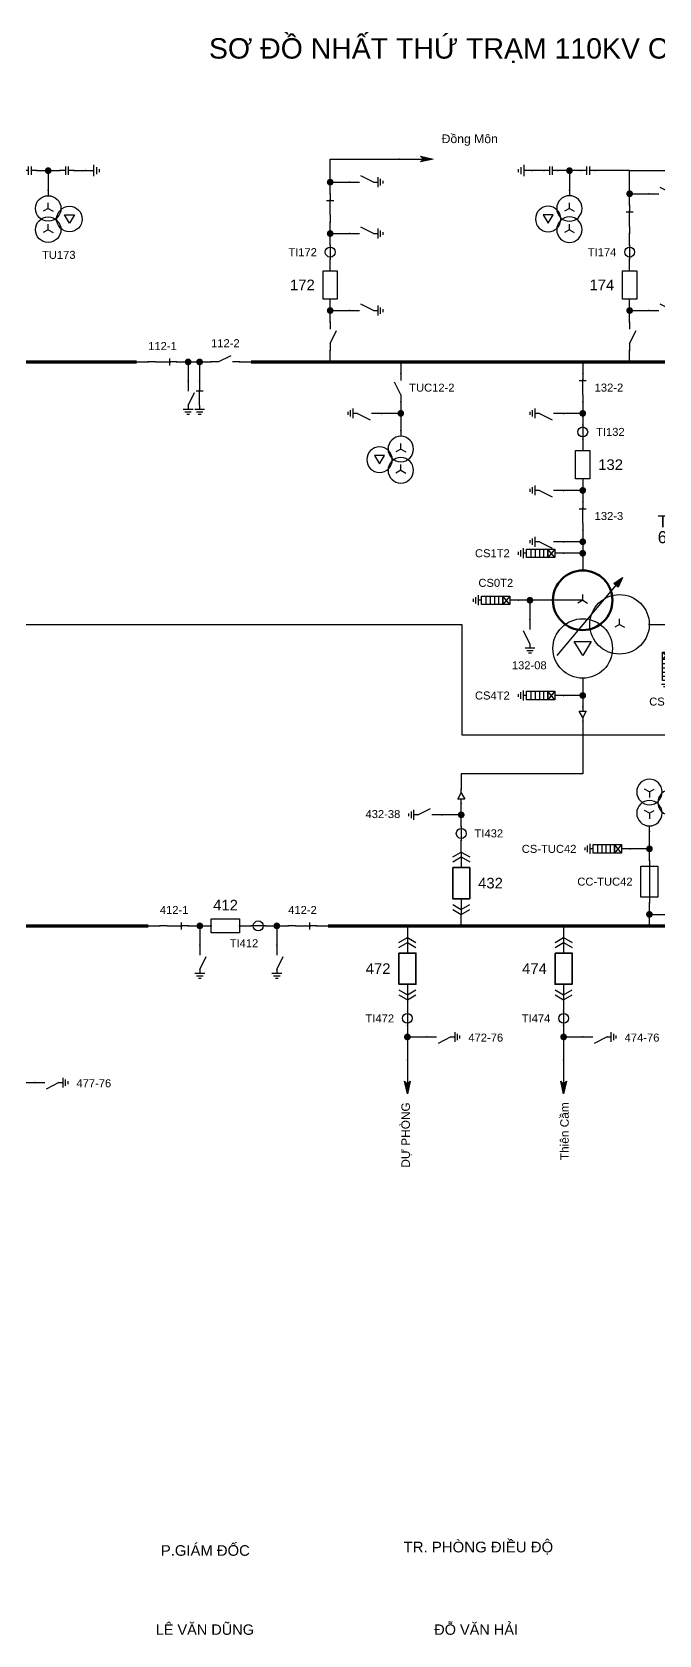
# Model space of a CAD drawing. Header units: millimetres. Extents: x -387 to 411, y 7 to 290.
# Drawn here: x 128.2 to 238.8, y 7.2 to 290 of the extents above; entities that cross this region are included whole.
import ezdxf

# ---------------------------------------------------------------- set-up
doc = ezdxf.new("R2010")
doc.units = ezdxf.units.MM
for name, color, linetype, lineweight in [('BUSBAR_110KV', 1, 'Continuous', 50), ('BUSBAR_22KV', 5, 'Continuous', 50), ('GROUND', 3, 'Continuous', 25), ('HV_110KV', 1, 'Continuous', 25), ('MV_22KV', 5, 'Continuous', 25), ('MV_35KV', 30, 'Continuous', 25)]:
    doc.layers.add(name, color=color, linetype=linetype, lineweight=lineweight)
doc.layers.add('SYM_PORTS', color=8, linetype='Continuous', plot=False)
doc.layers.add('TEXT', color=7, linetype='Continuous')
doc.styles.add('SLD_TEXT', font='arial.ttf')

# ---------------------------------------------------------------- blocks, each defined once
blk = doc.blocks.new('SYM_COUPLING_CAPACITOR')
at = {"lineweight": 25}
for points in [[(-0.75, 0.25), (0.75, 0.25)], [(0, 1.25), (0, 0.25)], [(-0.75, -0.25), (0.75, -0.25)], [(0, -0.25), (0, -1.25)]]:
    blk.add_lwpolyline(points, dxfattribs=at)
at = {"layer": 'SYM_PORTS'}
for p in [(0, 1.25), (0, -1.25)]:
    blk.add_point(p, dxfattribs=at)
blk.add_attdef('DEVICE_CODE', (1.75, -1.75), '', height=2)
blk = doc.blocks.new('SYM_VOLTAGE_TRANSFORMER')
at = {"lineweight": 25}
for points in [[(0, 4.625), (0, 3.625)], [(0, 1.375), (-0.8625, 0.875)], [(0, 1.375), (0, 2.375)], [(0, 1.375), (0.8625, 0.875)], [(0, -2.375), (-0.8625, -2.875)], [(0, -2.375), (0, -1.375)], [(0, -2.375), (0.8625, -2.875)]]:
    blk.add_lwpolyline(points, dxfattribs=at)
blk.add_lwpolyline([(2.875, 0.25), (4.625, 0.25), (3.75, -1.25)], close=True, dxfattribs=at)
for centre in [(0, 1.375), (3.75, -0.5), (0, -2.375)]:
    blk.add_circle(centre, 2.25, dxfattribs=at)
at = {"layer": 'SYM_PORTS'}
blk.add_point((0, 4.625), dxfattribs=at)
blk.add_attdef('DEVICE_CODE', (7, 1.625), '', height=2)
at = {"flags": 1}
blk.add_attdef('RATIO', (7, -1.375), '', height=2, dxfattribs=at)
blk = doc.blocks.new('SYM_GROUND_SYMBOL')
at = {"lineweight": 25}
for points in [[(0, 1.25), (0, -0.25)], [(-1, -0.25), (1, -0.25)], [(-0.625, -0.75), (0.625, -0.75)], [(-0.25, -1.25), (0.25, -1.25)]]:
    blk.add_lwpolyline(points, dxfattribs=at)
at = {"layer": 'SYM_PORTS'}
blk.add_point((0, 1.25), dxfattribs=at)
blk = doc.blocks.new('SYM_DISCONNECTOR_CLOSED')
at = {"lineweight": 25}
for points in [[(-0.625, 1.25), (0.625, 1.25)], [(0, 2.5), (0, 1.25)], [(0, -1.25), (0, 1.5)], [(0, -1.25), (0, -2.5)]]:
    blk.add_lwpolyline(points, dxfattribs=at)
at = {"layer": 'SYM_PORTS'}
for p in [(0, 2.5), (0, -2.5)]:
    blk.add_point(p, dxfattribs=at)
blk.add_attdef('DEVICE_CODE', (1.625, -0.5), '', height=2)
blk = doc.blocks.new('SYM_EARTHING_SWITCH_OPEN')
at = {"lineweight": 25}
for points in [[(0, 3), (0, 1.25)], [(0, -1.25), (-1.125, 1)], [(-0.875, -2), (0.875, -2)], [(-0.5625, -2.4375), (0.5625, -2.4375)], [(0, -1.25), (0, -2)], [(-0.25, -2.875), (0.25, -2.875)]]:
    blk.add_lwpolyline(points, dxfattribs=at)
at = {"layer": 'SYM_PORTS'}
blk.add_point((0, 3), dxfattribs=at)
blk.add_attdef('DEVICE_CODE', (1.875, 0), '', height=2)
blk = doc.blocks.new('SYM_EARTHING_SWITCH_CLOSED')
at = {"lineweight": 25}
for points in [[(0, 3), (0, 1.25)], [(-0.625, 1.25), (0.625, 1.25)], [(0, -1.25), (0, 1.5)], [(-0.875, -2), (0.875, -2)], [(-0.5625, -2.4375), (0.5625, -2.4375)], [(0, -1.25), (0, -2)], [(-0.25, -2.875), (0.25, -2.875)]]:
    blk.add_lwpolyline(points, dxfattribs=at)
at = {"layer": 'SYM_PORTS'}
blk.add_point((0, 3), dxfattribs=at)
blk.add_attdef('DEVICE_CODE', (1.875, 0), '', height=2)
blk = doc.blocks.new('SYM_DISCONNECTOR_OPEN')
at = {"lineweight": 25}
for points in [[(0, -1.25), (-1.125, 1)], [(0, 2.5), (0, 1.25)], [(0, -1.25), (0, -2.5)]]:
    blk.add_lwpolyline(points, dxfattribs=at)
at = {"layer": 'SYM_PORTS'}
for p in [(0, 2.5), (0, -2.5)]:
    blk.add_point(p, dxfattribs=at)
blk.add_attdef('DEVICE_CODE', (1, -0.5), '', height=2)
blk = doc.blocks.new('SYM_CIRCUIT_BREAKER')
at = {"lineweight": 25}
blk.add_lwpolyline([(-1.25, 2.5), (1.25, 2.5), (1.25, -2.5), (-1.25, -2.5)], close=True, dxfattribs=at)
at = {"layer": 'SYM_PORTS'}
for p in [(0, 2.5), (0, -2.5)]:
    blk.add_point(p, dxfattribs=at)
blk.add_attdef('DEVICE_CODE', (2.25, -0.5), '', height=2)
at = {"flags": 1}
blk.add_attdef('RATING', (2.25, -3.5), '', height=2, dxfattribs=at)
blk = doc.blocks.new('SYM_CURRENT_TRANSFORMER')
at = {"lineweight": 25}
blk.add_lwpolyline([(0, 1.25), (0, -1.25)], dxfattribs=at)
blk.add_circle((0, 0), 0.875, dxfattribs=at)
at = {"layer": 'SYM_PORTS'}
for p in [(0, 1.25), (0, -1.25)]:
    blk.add_point(p, dxfattribs=at)
blk.add_attdef('DEVICE_CODE', (1.875, -1.75), '', height=2)
at = {"flags": 1}
blk.add_attdef('RATIO', (1.875, -4.75), '', height=2, dxfattribs=at)
blk = doc.blocks.new('SYM_LINE_FEEDER_ARROW')
blk.add_hatch(color=7).paths.add_polyline_path([(0, -3), (-0.5, -0.75), (0, -1.25), (0.5, -0.75)])
at = {"lineweight": 25}
blk.add_lwpolyline([(0, 3), (0, -1.25)], dxfattribs=at)
blk.add_lwpolyline([(0, -3), (-0.5, -0.75), (0, -1.25), (0.5, -0.75)], close=True, dxfattribs=at)
at = {"layer": 'SYM_PORTS'}
blk.add_point((0, 3), dxfattribs=at)
blk.add_attdef('LINE_NAME', (1.5, 0), '', height=2)
blk = doc.blocks.new('SYM_SURGE_ARRESTER')
at = {"lineweight": 25}
for points in [[(0, 4), (0, 2.5)], [(-0.75, 2.5), (0.75, 1.25)], [(0.75, 2.5), (-0.75, 1.25)], [(-0.75, 0.5), (0.75, 0.5)], [(-0.75, -0.25), (0.75, -0.25)], [(-0.75, -1), (0.75, -1)], [(-0.75, -1.75), (0.75, -1.75)], [(0, -2.5), (0, -3.125)], [(-0.875, -3.125), (0.875, -3.125)], [(-0.5625, -3.5625), (0.5625, -3.5625)], [(-0.25, -4), (0.25, -4)]]:
    blk.add_lwpolyline(points, dxfattribs=at)
for points in [[(-0.75, 2.5), (0.75, 2.5), (0.75, 1.25), (-0.75, 1.25)], [(-0.75, 1.25), (0.75, 1.25), (0.75, -2.5), (-0.75, -2.5)]]:
    blk.add_lwpolyline(points, close=True, dxfattribs=at)
at = {"layer": 'SYM_PORTS'}
blk.add_point((0, 4), dxfattribs=at)
blk.add_attdef('DEVICE_CODE', (1.875, 1), '', height=2)
blk = doc.blocks.new('SYM_TRANSFORMER_3W')
blk.add_hatch(color=7).paths.add_polyline_path([(3.75, 8.25), (3.0125, 6.575), (2.2375, 7.225)])
at = {"lineweight": 25}
for points in [[(-7.75, -5.5), (3.0125, 7.35)], [(-3.25, 4.25), (-8.5, 4.25)], [(-3.25, 4.25), (-4.1125, 3.75)], [(-3.25, 4.25), (-3.25, 5.25)], [(-3.25, 4.25), (-2.3875, 3.75)], [(3.25, 0), (2.3875, -0.5)], [(3.25, 0), (3.25, 1)], [(3.25, 0), (4.1125, -0.5)]]:
    blk.add_lwpolyline(points, dxfattribs=at)
for points in [[(3.75, 8.25), (3.0125, 6.575), (2.2375, 7.225)], [(-4.75, -3), (-1.75, -3), (-3.25, -5.5)]]:
    blk.add_lwpolyline(points, close=True, dxfattribs=at)
at = {"lineweight": 50}
blk.add_circle((-3.25, 4.25), 5.25, dxfattribs=at)
at = {"lineweight": 25}
for centre in [(3.25, 0), (-3.25, -4.25)]:
    blk.add_circle(centre, 5.25, dxfattribs=at)
at = {"layer": 'SYM_PORTS'}
for p in [(-3.25, 9.5), (-8.5, 4.25), (8.5, 0), (-3.25, -9.5)]:
    blk.add_point(p, dxfattribs=at)
blk.add_attdef('DEVICE_CODE', (9.5, 6.5), '', height=2)
at = {"flags": 1}
for tag, p in [('POWER', (9.5, 3.5)), ('VOLTAGE_RATIO', (9.5, 0.5))]:
    blk.add_attdef(tag, p, '', height=2, dxfattribs=at)
blk = doc.blocks.new('SYM_CABLE_TERMINATION')
at = {"lineweight": 25}
blk.add_lwpolyline([(-0.625, 0.5), (0.625, 0.5), (0, -0.625)], close=True, dxfattribs=at)
for points in [[(0, 1.25), (0, 0.5)], [(0, -0.625), (0, -1.25)]]:
    blk.add_lwpolyline(points, dxfattribs=at)
at = {"layer": 'SYM_PORTS'}
for p in [(0, 1.25), (0, -1.25)]:
    blk.add_point(p, dxfattribs=at)
blk = doc.blocks.new('SYM_DRAWOUT_BREAKER')
at = {"lineweight": 25}
for points in [[(-1.5, 4.625), (0, 5.5), (1.5, 4.625)], [(-1.5, 3.75), (0, 4.625), (1.5, 3.75)], [(0, 5.5), (0, 2.75)], [(0, -2.75), (0, -5.5)], [(-1.5, -3.75), (0, -4.625), (1.5, -3.75)], [(-1.5, -4.625), (0, -5.5), (1.5, -4.625)]]:
    blk.add_lwpolyline(points, dxfattribs=at)
at = {"lineweight": 35}
blk.add_lwpolyline([(-1.5, 2.75), (1.5, 2.75), (1.5, -2.75), (-1.5, -2.75)], close=True, dxfattribs=at)
at = {"layer": 'SYM_PORTS'}
for p in [(0, 5.5), (0, -5.5)]:
    blk.add_point(p, dxfattribs=at)
blk.add_attdef('DEVICE_CODE', (2.5, 2.5), '', height=2)
at = {"flags": 1}
blk.add_attdef('RATING', (2.5, -0.5), '', height=2, dxfattribs=at)
blk = doc.blocks.new('SYM_FUSE_DISCONNECTOR')
at = {"lineweight": 25}
blk.add_lwpolyline([(0, 3.75), (0, -3.75)], dxfattribs=at)
blk.add_lwpolyline([(-1.5, 2.75), (1.5, 2.75), (1.5, -2.75), (-1.5, -2.75)], close=True, dxfattribs=at)
at = {"layer": 'SYM_PORTS'}
for p in [(0, 3.75), (0, -3.75)]:
    blk.add_point(p, dxfattribs=at)
blk.add_attdef('DEVICE_CODE', (2.5, 0.75), '', height=2)
at = {"flags": 1}
blk.add_attdef('RATING', (2.5, -2.25), '', height=2, dxfattribs=at)

msp = doc.modelspace()

# ---------------------------------------------------------------- hatches: boundary and pattern name
at = {"layer": 'HV_110KV'}
h = msp.add_hatch(color=7, dxfattribs=at)
edge = h.paths.add_edge_path()
edge.add_arc((131, 265.57), 0.6, 0, 360)
h = msp.add_hatch(color=7, dxfattribs=at)
edge = h.paths.add_edge_path()
edge.add_arc((222.99, 265.57), 0.6, 0, 360)
h = msp.add_hatch(color=7, dxfattribs=at)
edge = h.paths.add_edge_path()
edge.add_arc((180.77, 263.54), 0.6, 0, 360)
h = msp.add_hatch(color=7, dxfattribs=at)
edge = h.paths.add_edge_path()
edge.add_arc((233.62, 261.5), 0.6, 0, 360)
h = msp.add_hatch(color=7, dxfattribs=at)
edge = h.paths.add_edge_path()
edge.add_arc((180.77, 254.47), 0.6, 0, 360)
h = msp.add_hatch(color=7, dxfattribs=at)
edge = h.paths.add_edge_path()
edge.add_arc((180.77, 240.88), 0.6, 0, 360)
h = msp.add_hatch(color=7, dxfattribs=at)
edge = h.paths.add_edge_path()
edge.add_arc((233.62, 240.88), 0.6, 0, 360)
h = msp.add_hatch(color=7, dxfattribs=at)
edge = h.paths.add_edge_path()
edge.add_arc((155.7, 231.82), 0.6, 0, 360)
h = msp.add_hatch(color=7, dxfattribs=at)
edge = h.paths.add_edge_path()
edge.add_arc((157.73, 231.82), 0.6, 0, 360)
h = msp.add_hatch(color=7, dxfattribs=at)
edge = h.paths.add_edge_path()
edge.add_arc((193.23, 222.75), 0.6, 0, 360)
h = msp.add_hatch(color=7, dxfattribs=at)
edge = h.paths.add_edge_path()
edge.add_arc((225.34, 222.75), 0.6, 0, 360)
h = msp.add_hatch(color=7, dxfattribs=at)
edge = h.paths.add_edge_path()
edge.add_arc((225.34, 209.16), 0.6, 0, 360)
h = msp.add_hatch(color=7, dxfattribs=at)
edge = h.paths.add_edge_path()
edge.add_arc((225.34, 200.1), 0.6, 0, 360)
h = msp.add_hatch(color=7, dxfattribs=at)
edge = h.paths.add_edge_path()
edge.add_arc((225.34, 198.06), 0.6, 0, 360)
h = msp.add_hatch(color=7, dxfattribs=at)
edge = h.paths.add_edge_path()
edge.add_arc((216.03, 189.77), 0.6, 0, 360)
at = {"layer": 'MV_22KV'}
h = msp.add_hatch(color=7, dxfattribs=at)
edge = h.paths.add_edge_path()
edge.add_arc((225.34, 172.97), 0.6, 0, 360)
h = msp.add_hatch(color=7, dxfattribs=at)
edge = h.paths.add_edge_path()
edge.add_arc((203.9, 151.91), 0.6, 0, 360)
h = msp.add_hatch(color=7, dxfattribs=at)
edge = h.paths.add_edge_path()
edge.add_arc((237.11, 145.91), 0.6, 0, 360)
h = msp.add_hatch(color=7, dxfattribs=at)
edge = h.paths.add_edge_path()
edge.add_arc((237.11, 134.35), 0.6, 0, 360)
h = msp.add_hatch(color=7, dxfattribs=at)
edge = h.paths.add_edge_path()
edge.add_arc((157.76, 132.32), 0.6, 0, 360)
h = msp.add_hatch(color=7, dxfattribs=at)
edge = h.paths.add_edge_path()
edge.add_arc((171.35, 132.32), 0.6, 0, 360)
h = msp.add_hatch(color=7, dxfattribs=at)
edge = h.paths.add_edge_path()
edge.add_arc((194.39, 112.72), 0.6, 0, 360)
h = msp.add_hatch(color=7, dxfattribs=at)
edge = h.paths.add_edge_path()
edge.add_arc((221.97, 112.72), 0.6, 0, 360)

# ---------------------------------------------------------------- linework, layer by layer
at = {"layer": 'BUSBAR_110KV', "const_width": 0.59}
for points in [[(34.7, 231.82), (146.64, 231.82)], [(166.8, 231.82), (299.06, 231.82)]]:
    msp.add_lwpolyline(points, dxfattribs=at)
at = {"layer": 'BUSBAR_22KV', "const_width": 0.59}
for points in [[(22.15, 132.32), (148.69, 132.32)], [(180.41, 132.32), (310.25, 132.32)]]:
    msp.add_lwpolyline(points, dxfattribs=at)
at = {"layer": 'GROUND'}
for points in [[(135.53, 265.57), (137.56, 265.57)], [(218.46, 265.57), (216.43, 265.57)]]:
    msp.add_lwpolyline(points, dxfattribs=at)
at = {"layer": 'HV_110KV'}
for points in [[(180.77, 263.54), (180.77, 267.6), (192.96, 267.6)], [(128.97, 265.57), (131, 265.57)], [(131, 265.57), (131, 262.15)], [(131, 265.57), (133.03, 265.57)], [(180.77, 261.5), (180.77, 263.54)], [(180.77, 263.54), (184.18, 263.54)], [(222.99, 265.57), (220.96, 265.57)], [(225.02, 265.57), (222.99, 265.57)], [(222.99, 265.57), (222.99, 262.15)], [(233.62, 265.57), (227.52, 265.57)], [(233.62, 261.5), (233.62, 265.57)], [(233.62, 265.57), (245.81, 265.57)], [(233.62, 259.47), (233.62, 261.5)], [(233.62, 261.5), (237.03, 261.5)], [(180.77, 254.47), (180.77, 256.5)], [(180.77, 252.44), (180.77, 254.47)], [(180.77, 254.47), (184.18, 254.47)], [(233.62, 252.44), (233.62, 254.47)], [(180.77, 247.91), (180.77, 249.94)], [(233.62, 247.91), (233.62, 249.94)], [(180.77, 240.88), (180.77, 242.91)], [(180.77, 238.85), (180.77, 240.88)], [(180.77, 240.88), (184.18, 240.88)], [(233.62, 240.88), (233.62, 242.91)], [(233.62, 238.85), (233.62, 240.88)], [(233.62, 240.88), (237.03, 240.88)], [(180.77, 231.82), (180.77, 233.85)], [(233.62, 231.82), (233.62, 233.85)], [(146.64, 231.82), (148.67, 231.82)], [(153.67, 231.82), (155.7, 231.82)], [(155.7, 231.82), (155.7, 228.4)], [(155.7, 231.82), (157.73, 231.82)], [(157.73, 231.82), (157.73, 228.4)], [(157.73, 231.82), (159.77, 231.82)], [(164.77, 231.82), (166.8, 231.82)], [(193.23, 231.82), (193.23, 229.78)], [(225.34, 231.82), (225.34, 229.78)], [(193.23, 224.78), (193.23, 222.75)], [(225.34, 224.78), (225.34, 222.75)], [(193.23, 222.75), (189.82, 222.75)], [(193.23, 222.75), (193.23, 219.71)], [(225.34, 222.75), (221.93, 222.75)], [(225.34, 222.75), (225.34, 220.72)], [(225.34, 218.22), (225.34, 216.19)], [(225.34, 211.19), (225.34, 209.16)], [(225.34, 209.16), (221.93, 209.16)], [(225.34, 209.16), (225.34, 207.13)], [(225.34, 202.13), (225.34, 200.1)], [(225.34, 200.1), (221.93, 200.1)], [(225.34, 198.06), (221.93, 198.06)], [(225.34, 200.1), (225.34, 198.06)], [(225.34, 198.06), (225.34, 195.02)], [(216.03, 189.77), (214, 189.77)], [(220.09, 189.77), (216.03, 189.77)], [(216.03, 189.77), (216.03, 186.35)]]:
    msp.add_lwpolyline(points, dxfattribs=at)
at = {"layer": 'MV_22KV'}
for points in [[(225.34, 176.02), (225.34, 172.97)], [(225.34, 172.97), (221.93, 172.97)], [(225.34, 172.97), (225.34, 170.94)], [(225.34, 168.44), (225.34, 165.74), (225.34, 159.14), (203.9, 159.14), (203.9, 156.44)], [(203.9, 151.91), (203.9, 153.94)], [(203.9, 151.91), (200.48, 151.91)], [(203.9, 149.88), (203.9, 151.91)], [(203.9, 145.35), (203.9, 147.38)], [(237.11, 145.91), (237.11, 148.96)], [(237.11, 145.91), (233.69, 145.91)], [(237.11, 143.88), (237.11, 145.91)], [(237.11, 134.35), (237.11, 136.38)], [(203.9, 132.32), (203.9, 134.35)], [(237.11, 132.32), (237.11, 134.35)], [(237.11, 134.35), (240.52, 134.35)], [(148.69, 132.32), (150.73, 132.32)], [(155.73, 132.32), (157.76, 132.32)], [(157.76, 132.32), (157.76, 128.9)], [(157.76, 132.32), (159.79, 132.32)], [(164.79, 132.32), (166.82, 132.32)], [(169.32, 132.32), (171.35, 132.32)], [(171.35, 132.32), (171.35, 128.9)], [(171.35, 132.32), (173.38, 132.32)], [(178.38, 132.32), (180.41, 132.32)], [(194.39, 132.32), (194.39, 130.28)], [(221.97, 132.32), (221.97, 130.28)], [(194.39, 119.28), (194.39, 117.25)], [(221.97, 119.28), (221.97, 117.25)], [(194.39, 114.75), (194.39, 112.72)], [(221.97, 114.75), (221.97, 112.72)], [(194.39, 112.72), (197.8, 112.72)], [(194.39, 112.72), (194.39, 108.66)], [(221.97, 112.72), (225.38, 112.72)], [(221.97, 112.72), (221.97, 108.66)], [(125.21, 104.66), (128.63, 104.66)]]:
    msp.add_lwpolyline(points, dxfattribs=at)
at = {"layer": 'MV_35KV'}
for points in [[(86.29, 185.52), (88.99, 185.52), (204, 185.52), (204, 166.05), (331.5, 166.05), (331.5, 219.44), (337.61, 219.44), (340.31, 219.44)], [(237.09, 185.52), (240.14, 185.52)]]:
    msp.add_lwpolyline(points, dxfattribs=at)

# ---------------------------------------------------------------- block references
at = {"layer": 'GROUND'}
for name, p, rotation in [('SYM_COUPLING_CAPACITOR', (134.28, 265.57), 270), ('SYM_GROUND_SYMBOL', (138.81, 265.57), 90), ('SYM_GROUND_SYMBOL', (215.18, 265.57), 270)]:
    msp.add_blockref(name, p, dxfattribs=dict(at, rotation=rotation))
at = {"layer": 'HV_110KV'}
for name, p, rotation in [('SYM_COUPLING_CAPACITOR', (127.72, 265.57), 270), ('SYM_LINE_FEEDER_ARROW', (195.96, 267.6), 90), ('SYM_COUPLING_CAPACITOR', (219.71, 265.57), 270), ('SYM_COUPLING_CAPACITOR', (226.27, 265.57), 270)]:
    msp.add_blockref(name, p, dxfattribs=dict(at, rotation=rotation))
at = {"layer": 'HV_110KV', "xscale": -1}
for p, rotation in [((187.18, 263.54), 90), ((240.03, 261.5), 90), ((187.18, 254.47), 90), ((240.03, 240.88), 90), ((187.18, 240.88), 90), ((218.93, 222.75), 270), ((186.82, 222.75), 270), ((218.93, 209.16), 270), ((218.93, 200.1), 270)]:
    msp.add_blockref('SYM_EARTHING_SWITCH_OPEN', p, dxfattribs=dict(at, rotation=rotation))
for name, p in [('SYM_VOLTAGE_TRANSFORMER', (222.99, 257.53)), ('SYM_DISCONNECTOR_CLOSED', (180.77, 259)), ('SYM_DISCONNECTOR_CLOSED', (233.62, 256.97)), ('SYM_DISCONNECTOR_OPEN', (233.62, 236.35)), ('SYM_DISCONNECTOR_OPEN', (180.77, 236.35)), ('SYM_EARTHING_SWITCH_CLOSED', (157.73, 225.4)), ('SYM_EARTHING_SWITCH_OPEN', (155.7, 225.4)), ('SYM_VOLTAGE_TRANSFORMER', (193.23, 215.08))]:
    msp.add_blockref(name, p, dxfattribs=at)
at = {"layer": 'HV_110KV'}
ref = msp.add_blockref('SYM_VOLTAGE_TRANSFORMER', (131, 257.53), dxfattribs=at)
ref.add_attrib('DEVICE_CODE', 'TU173', (129.91, 250.01), dxfattribs={"layer": 'TEXT', "height": 1.412, "style": 'SLD_TEXT'})
ref = msp.add_blockref('SYM_CURRENT_TRANSFORMER', (180.77, 251.19), dxfattribs=at)
ref.add_attrib('DEVICE_CODE', 'TI172', (173.38, 250.48), dxfattribs={"layer": 'TEXT', "height": 1.412, "style": 'SLD_TEXT'})
ref = msp.add_blockref('SYM_CURRENT_TRANSFORMER', (233.62, 251.19), dxfattribs=at)
ref.add_attrib('DEVICE_CODE', 'TI174', (226.23, 250.48), dxfattribs={"layer": 'TEXT', "height": 1.412, "style": 'SLD_TEXT'})
ref = msp.add_blockref('SYM_CIRCUIT_BREAKER', (180.77, 245.41), dxfattribs=at)
ref.add_attrib('DEVICE_CODE', '172', (173.68, 244.47), dxfattribs={"layer": 'TEXT', "height": 1.876, "style": 'SLD_TEXT'})
ref = msp.add_blockref('SYM_CIRCUIT_BREAKER', (233.62, 245.41), dxfattribs=at)
ref.add_attrib('DEVICE_CODE', '174', (226.53, 244.47), dxfattribs={"layer": 'TEXT', "height": 1.876, "style": 'SLD_TEXT'})
ref = msp.add_blockref('SYM_DISCONNECTOR_CLOSED', (151.17, 231.82), dxfattribs=dict(at, rotation=270))
ref.add_attrib('DEVICE_CODE', '112-1', (148.65, 233.92), dxfattribs={"layer": 'TEXT', "height": 1.412, "style": 'SLD_TEXT'})
ref = msp.add_blockref('SYM_DISCONNECTOR_OPEN', (162.27, 231.82), dxfattribs=dict(at, rotation=270))
ref.add_attrib('DEVICE_CODE', '112-2', (159.75, 234.42), dxfattribs={"layer": 'TEXT', "height": 1.412, "style": 'SLD_TEXT'})
ref = msp.add_blockref('SYM_DISCONNECTOR_OPEN', (193.23, 227.28), dxfattribs=at)
ref.add_attrib('DEVICE_CODE', 'TUC12-2', (194.71, 226.58), dxfattribs={"layer": 'TEXT', "height": 1.412, "style": 'SLD_TEXT'})
ref = msp.add_blockref('SYM_DISCONNECTOR_CLOSED', (225.34, 227.28), dxfattribs=at)
ref.add_attrib('DEVICE_CODE', '132-2', (227.44, 226.59), dxfattribs={"layer": 'TEXT', "height": 1.412, "style": 'SLD_TEXT'})
ref = msp.add_blockref('SYM_CURRENT_TRANSFORMER', (225.34, 219.47), dxfattribs=at)
ref.add_attrib('DEVICE_CODE', 'TI132', (227.69, 218.77), dxfattribs={"layer": 'TEXT', "height": 1.412, "style": 'SLD_TEXT'})
ref = msp.add_blockref('SYM_CIRCUIT_BREAKER', (225.34, 213.69), dxfattribs=at)
ref.add_attrib('DEVICE_CODE', '132', (228.07, 212.76), dxfattribs={"layer": 'TEXT', "height": 1.877, "style": 'SLD_TEXT'})
ref = msp.add_blockref('SYM_DISCONNECTOR_CLOSED', (225.34, 204.63), dxfattribs=at)
ref.add_attrib('DEVICE_CODE', '132-3', (227.44, 203.93), dxfattribs={"layer": 'TEXT', "height": 1.412, "style": 'SLD_TEXT'})
ref = msp.add_blockref('SYM_TRANSFORMER_3W', (228.59, 185.52), dxfattribs=at)
ref.add_attrib('DEVICE_CODE', 'T2', (238.57, 202.64), dxfattribs={"layer": 'TEXT', "height": 2.124, "style": 'SLD_TEXT'})
ref = msp.add_blockref('SYM_SURGE_ARRESTER', (217.93, 198.06), dxfattribs=dict(at, rotation=270))
ref.add_attrib('DEVICE_CODE', 'CS1T2', (206.32, 197.36), dxfattribs={"layer": 'TEXT', "height": 1.412, "style": 'SLD_TEXT'})
ref = msp.add_blockref('SYM_SURGE_ARRESTER', (210, 189.77), dxfattribs=dict(at, rotation=270))
ref.add_attrib('DEVICE_CODE', 'CS0T2', (206.93, 192.14), dxfattribs={"layer": 'TEXT', "height": 1.412, "style": 'SLD_TEXT'})
ref = msp.add_blockref('SYM_EARTHING_SWITCH_OPEN', (216.03, 183.35), dxfattribs=at)
ref.add_attrib('DEVICE_CODE', '132-08', (212.83, 177.59), dxfattribs={"layer": 'TEXT', "height": 1.412, "style": 'SLD_TEXT'})
at = {"layer": 'MV_22KV'}
ref = msp.add_blockref('SYM_SURGE_ARRESTER', (217.93, 172.97), dxfattribs=dict(at, rotation=270))
ref.add_attrib('DEVICE_CODE', 'CS4T2', (206.32, 172.26), dxfattribs={"layer": 'TEXT', "height": 1.412, "style": 'SLD_TEXT'})
for name, p in [('SYM_CABLE_TERMINATION', (225.34, 169.69)), ('SYM_LINE_FEEDER_ARROW', (194.39, 105.66)), ('SYM_LINE_FEEDER_ARROW', (221.97, 105.66))]:
    msp.add_blockref(name, p, dxfattribs=at)
at = {"layer": 'MV_22KV', "xscale": -1, "rotation": 180}
msp.add_blockref('SYM_VOLTAGE_TRANSFORMER', (237.11, 153.58), dxfattribs=at)
at = {"layer": 'MV_22KV', "rotation": 180}
msp.add_blockref('SYM_CABLE_TERMINATION', (203.9, 155.19), dxfattribs=at)
at = {"layer": 'MV_22KV'}
ref = msp.add_blockref('SYM_EARTHING_SWITCH_OPEN', (197.48, 151.91), dxfattribs=dict(at, rotation=270))
ref.add_attrib('DEVICE_CODE', '432-38', (187, 151.34), dxfattribs={"layer": 'TEXT', "height": 1.412, "style": 'SLD_TEXT'})
ref = msp.add_blockref('SYM_CURRENT_TRANSFORMER', (203.9, 148.63), dxfattribs=at)
ref.add_attrib('DEVICE_CODE', 'TI432', (206.25, 147.93), dxfattribs={"layer": 'TEXT', "height": 1.412, "style": 'SLD_TEXT'})
ref = msp.add_blockref('SYM_DRAWOUT_BREAKER', (203.9, 139.85), dxfattribs=at)
ref.add_attrib('DEVICE_CODE', '432', (206.87, 138.92), dxfattribs={"layer": 'TEXT', "height": 1.877, "style": 'SLD_TEXT'})
ref = msp.add_blockref('SYM_SURGE_ARRESTER', (229.69, 145.91), dxfattribs=dict(at, rotation=270))
ref.add_attrib('DEVICE_CODE', 'CS-TUC42', (214.58, 145.2), dxfattribs={"layer": 'TEXT', "height": 1.412, "style": 'SLD_TEXT'})
ref = msp.add_blockref('SYM_FUSE_DISCONNECTOR', (237.11, 140.13), dxfattribs=at)
ref.add_attrib('DEVICE_CODE', 'CC-TUC42', (224.38, 139.42), dxfattribs={"layer": 'TEXT', "height": 1.412, "style": 'SLD_TEXT'})
ref = msp.add_blockref('SYM_DISCONNECTOR_CLOSED', (153.23, 132.32), dxfattribs=dict(at, rotation=270))
ref.add_attrib('DEVICE_CODE', '412-1', (150.71, 134.42), dxfattribs={"layer": 'TEXT', "height": 1.412, "style": 'SLD_TEXT'})
ref = msp.add_blockref('SYM_CIRCUIT_BREAKER', (162.29, 132.32), dxfattribs=dict(at, rotation=270))
ref.add_attrib('DEVICE_CODE', '412', (160.11, 135.04), dxfattribs={"layer": 'TEXT', "height": 1.876, "style": 'SLD_TEXT'})
ref = msp.add_blockref('SYM_DISCONNECTOR_CLOSED', (175.88, 132.32), dxfattribs=dict(at, rotation=270))
ref.add_attrib('DEVICE_CODE', '412-2', (173.36, 134.42), dxfattribs={"layer": 'TEXT', "height": 1.412, "style": 'SLD_TEXT'})
ref = msp.add_blockref('SYM_CURRENT_TRANSFORMER', (168.07, 132.32), dxfattribs=dict(at, rotation=270))
ref.add_attrib('DEVICE_CODE', 'TI412', (163.03, 128.55), dxfattribs={"layer": 'TEXT', "height": 1.412, "style": 'SLD_TEXT'})
ref = msp.add_blockref('SYM_DRAWOUT_BREAKER', (194.39, 124.78), dxfattribs=at)
ref.add_attrib('DEVICE_CODE', '472', (187.04, 123.84), dxfattribs={"layer": 'TEXT', "height": 1.876, "style": 'SLD_TEXT'})
ref = msp.add_blockref('SYM_DRAWOUT_BREAKER', (221.97, 124.78), dxfattribs=at)
ref.add_attrib('DEVICE_CODE', '474', (214.63, 123.85), dxfattribs={"layer": 'TEXT', "height": 1.879, "style": 'SLD_TEXT'})
at = {"layer": 'MV_22KV', "xscale": -1}
for p in [(171.35, 125.9), (157.76, 125.9)]:
    msp.add_blockref('SYM_EARTHING_SWITCH_OPEN', p, dxfattribs=at)
at = {"layer": 'MV_22KV'}
ref = msp.add_blockref('SYM_CURRENT_TRANSFORMER', (194.39, 116), dxfattribs=at)
ref.add_attrib('DEVICE_CODE', 'TI472', (187, 115.29), dxfattribs={"layer": 'TEXT', "height": 1.412, "style": 'SLD_TEXT'})
ref = msp.add_blockref('SYM_CURRENT_TRANSFORMER', (221.97, 116), dxfattribs=at)
ref.add_attrib('DEVICE_CODE', 'TI474', (214.58, 115.3), dxfattribs={"layer": 'TEXT', "height": 1.412, "style": 'SLD_TEXT'})
ref = msp.add_blockref('SYM_EARTHING_SWITCH_OPEN', (200.8, 112.72), dxfattribs=dict(at, rotation=90))
ref.add_attrib('DEVICE_CODE', '472-76', (205.15, 111.9), dxfattribs={"layer": 'TEXT', "height": 1.412, "style": 'SLD_TEXT'})
ref = msp.add_blockref('SYM_EARTHING_SWITCH_OPEN', (228.38, 112.72), dxfattribs=dict(at, rotation=90))
ref.add_attrib('DEVICE_CODE', '474-76', (232.73, 111.9), dxfattribs={"layer": 'TEXT', "height": 1.412, "style": 'SLD_TEXT'})
ref = msp.add_blockref('SYM_EARTHING_SWITCH_OPEN', (131.63, 104.66), dxfattribs=dict(at, rotation=90))
ref.add_attrib('DEVICE_CODE', '477-76', (135.98, 103.84), dxfattribs={"layer": 'TEXT', "height": 1.412, "style": 'SLD_TEXT'})
at = {"layer": 'MV_35KV'}
ref = msp.add_blockref('SYM_SURGE_ARRESTER', (240.14, 178.1), dxfattribs=at)
ref.add_attrib('DEVICE_CODE', 'CS3T2', (237.07, 171.19), dxfattribs={"layer": 'TEXT', "height": 1.412, "style": 'SLD_TEXT'})

# ---------------------------------------------------------------- texts
at = {"layer": 'TEXT', "attachment_point": 7, "style": 'SLD_TEXT'}
for s, insert, char_height in [('SƠ ĐỒ NHẤT THỨ TRẠM 110KV CẨM NHƯỢNG', (159.37, 284.55), 3.5925), ('Đồng Môn', (200.44, 269.96), 1.539), ('63/63/63 MVA', (238.57, 199.81), 2.1324), ('P.GIÁM ĐỐC', (150.89, 21.15), 1.872), ('TR. PHÒNG ĐIỀU ĐỘ', (193.72, 21.36), 1.8906), ('LÊ VĂN DŨNG', (149.97, 7.21), 1.8324), ('ĐỖ VĂN HẢI', (199.13, 7.21), 1.832)]:
    msp.add_mtext(s, dxfattribs=dict(at, insert=insert, char_height=char_height))
at = {"layer": 'TEXT', "char_height": 1.495, "attachment_point": 7, "rotation": 90, "style": 'SLD_TEXT'}
for s, insert in [('DỰ PHÒNG', (195.16, 89.66)), ('Thiên Cầm', (222.89, 90.98))]:
    msp.add_mtext(s, dxfattribs=dict(at, insert=insert))

doc.saveas('drawing.dxf')
